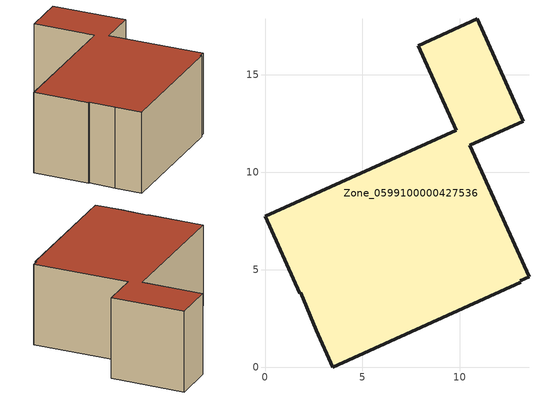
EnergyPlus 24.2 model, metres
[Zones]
Zone_0599100000427536
 floor ground (C_G): 1.84,3.82 1.77,3.79 0,7.74 9.82,12.16 7.86,16.51 10.9,17.88 13.25,12.63 10.52,11.4 13.56,4.63 13.11,4.44 13.15,4.35 3.48,0 2.63,1.89 z0
 wall outside (C_F): 13.25,12.63 10.9,17.88 7.86,16.51 9.82,12.16 0,7.74 1.77,3.79 1.84,3.82 2.63,1.89 3.48,0 13.15,4.35 13.11,4.44 13.56,4.63 10.52,11.4 13.25,12.63 z0:6.39
 roof outside (C_R): 1.84,3.82 2.63,1.89 3.48,0 13.15,4.35 13.11,4.44 13.56,4.63 10.52,11.4 13.25,12.63 10.9,17.88 7.86,16.51 9.82,12.16 0,7.74 1.77,3.79 z6.39
[BUILDING]
Pand.0599100000427536: North Axis=0; Terrain=City; Loads Convergence Tolerance Value=0.04; Temperature Convergence Tolerance Value=0.4; Solar Distribution=FullExterior; Maximum Number of Warmup Days=25; Minimum Number of Warmup Days=1
[Site:Location]
Rotterdam.The.Hague.AP_ZH_NLD Design_Conditions: Latitude=51.96; Longitude=4.45; Time Zone=1; Elevation=-4.5
[SITE:GROUNDTEMPERATURE:BUILDINGSURFACE]
18, 18, 18, 18, 18, 18, 18, 18, 18, 18, 18, 18
[MATERIAL] Thermal Absorptance=0.9; Solar Absorptance=0.7; Visible Absorptance=0.7
Name | Roughness | Thickness | Conductivity | Density | Specific Heat
G.D.2006-2014 | MediumSmooth | 0.15 | 0.06 | 540 | 1210
F.D.2006-2014 | Rough | 0.3 | 0.12 | 1920 | 840
R.D.2006-2014 | MediumRough | 0.2 | 0.08 | 1500 | 1000
[CONSTRUCTION]
C_G: G.D.2006-2014
C_F: F.D.2006-2014
C_R: R.D.2006-2014
[ZONE]
Zone_0599100000427536: Type=1; Multiplier=1; Ceiling Height=Autocalculate; Volume=Autocalculate; Floor Area=autocalculate; Part of Total Floor Area=Yes
[ZONEINFILTRATION:DESIGNFLOWRATE]
Infil_Zone_0599100000427536: Zone or ZoneList or Space or SpaceList=Zone_0599100000427536; Schedule=AlwaysOn; Design Flow Rate Calculation Method=Flow/Area; Flow Rate per Floor Area=0.0021; Constant Term Coefficient=1; Temperature Term Coefficient=0; Velocity Term Coefficient=0; Velocity Squared Term Coefficient=0
[HVACTEMPLATE:ZONE:IDEALLOADSAIRSYSTEM]
Zone_0599100000427536: Maximum Heating Supply Air Temperature=50; Minimum Cooling Supply Air Temperature=13; Maximum Heating Supply Air Humidity Ratio=0.0156; Minimum Cooling Supply Air Humidity Ratio=0.0077; Heating Limit=NoLimit; Cooling Limit=NoLimit; Dehumidification Control Type=ConstantSensibleHeatRatio; Cooling Sensible Heat Ratio=0.7; Dehumidification Setpoint=60; Humidification Control Type=None; Humidification Setpoint=30; Outdoor Air Method=None; Outdoor Air Flow Rate per Person=0.00944; Outdoor Air Flow Rate per Zone Floor Area=0; Outdoor Air Flow Rate per Zone=0; Demand Controlled Ventilation Type=None; Outdoor Air Economizer Type=NoEconomizer; Heat Recovery Type=None; Sensible Heat Recovery Effectiveness=0.7; Latent Heat Recovery Effectiveness=0.65
[ZONECONTROL:THERMOSTAT]
ThermostatControl_Zone_0599100000427536: Zone or ZoneList=Zone_0599100000427536; Control Type Schedule=DualSetpointControlType; Control 1=Thermostat_Zone_0599100000427536; Temperature Difference Between Cutout And Setpoint=0
[THERMOSTATSETPOINT:DUALSETPOINT]
Thermostat_Zone_0599100000427536: Heating Setpoint Temperature Schedule=HeatingSetpoint_Zone_0599100000427536; Cooling Setpoint Temperature Schedule=CoolingSetpoint_Zone_0599100000427536
[SCHEDULE:COMPACT]
HeatingSetpoint_Zone_0599100000427536: Through: 12/31, For: AllDays, Until: 24:00, 21
CoolingSetpoint_Zone_0599100000427536: Through: 12/31, For: AllDays, Until: 24:00, 24
DualSetpointControlType: Through: 12/31, For: AllDays, Until: 24:00, 4
AlwaysOn: Through: 12/31, For: AllDays, Until: 24:00, 1
